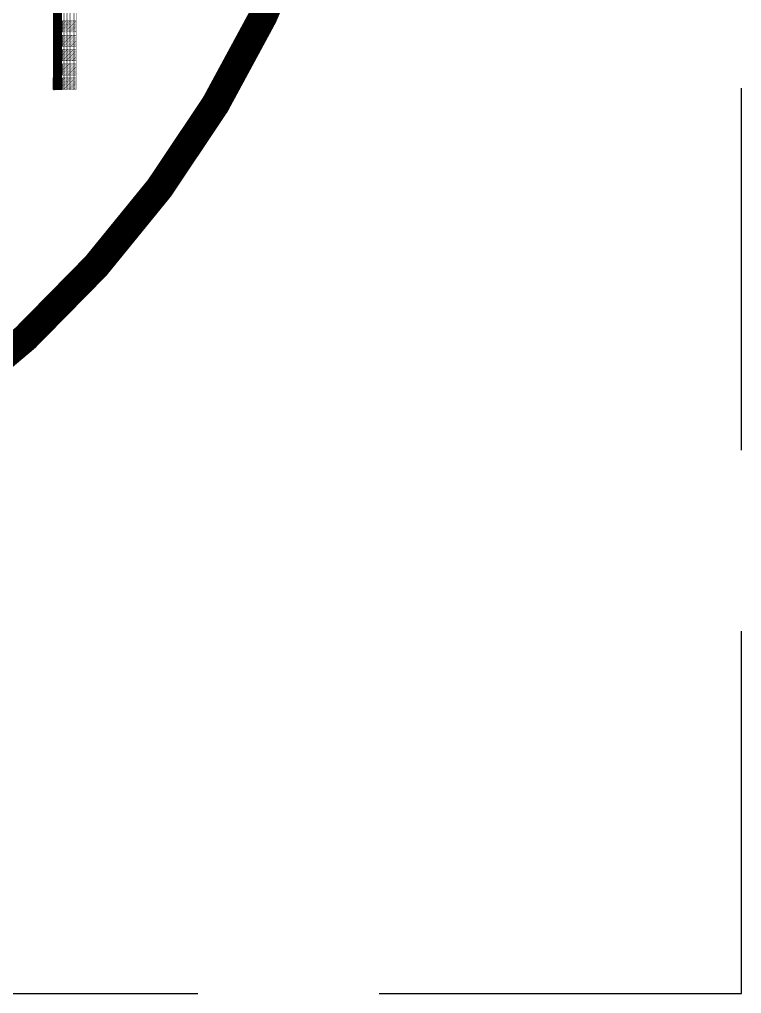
# Model space of a CAD drawing. Header units: millimetres. Extents: x -51 to 51, y -51 to 51.
# Drawn here: x 25.5 to 50.8, y -50.8 to -16.65 of the extents above; entities that cross this region are included whole.
import ezdxf

# ---------------------------------------------------------------- set-up
doc = ezdxf.new("R2010")
doc.units = ezdxf.units.MM
doc.linetypes.add('DASHED', pattern=[19.05, 12.7, -6.35])
for name, color, linetype in [('bottom_SU8', 5, 'Continuous'), ('metal', 43, 'Continuous'), ('Pt_pads', 1, 'Continuous'), ('reference', 18, 'DASHED')]:
    doc.layers.add(name, color=color, linetype=linetype)
doc.layers.add('top SU-8', color=3, linetype='Continuous', transparency=0.63)

msp = doc.modelspace()

# ---------------------------------------------------------------- linework, layer by layer
at = {"layer": 'bottom_SU8', "transparency": 33554544, "const_width": 1}
msp.add_lwpolyline([(-28.578, 24.888, 0.187667), (-37.852, -0.793, 0.186827), (-27.33, -26.113, 0.184277), (-2.859, -37.725, 0.185083), (23.009, -30.078, 0.238565), (37.759, 0.537, 0.237346), (21.83, 30.731, 0.185761), (-4.56, 37.524, 0.186578)], format="xyb", close=True, dxfattribs=at)
at = {"layer": 'bottom_SU8', "transparency": 33554544}
for points, const_width in [([(26.835, 5.93), (26.835, -19.102)], 0.3), ([(27.037, -19.096), (27.032, -3.196)], 0.01), ([(27.086, -19.096), (27.082, -3.196)], 0.01), ([(27.136, -19.096), (27.132, -3.196)], 0.01), ([(27.187, -19.096), (27.182, -3.196)], 0.01), ([(27.237, -19.096), (27.232, -3.196)], 0.01), ([(27.287, -19.096), (27.282, -3.196)], 0.01), ([(27.337, -19.096), (27.332, -3.196)], 0.01), ([(27.387, -19.096), (27.382, -3.196)], 0.01), ([(27.437, -19.096), (27.432, -3.196)], 0.01), ([(27.487, -19.096), (27.482, -3.192)], 0.01), ([(26.951, -16.831), (27.086, -16.696)], 0.01), ([(26.951, -16.881), (27.136, -16.696)], 0.01), ([(26.951, -16.931), (27.186, -16.696)], 0.01), ([(26.951, -16.981), (27.236, -16.696)], 0.01), ([(26.951, -17.031), (27.286, -16.696)], 0.01), ([(26.951, -17.081), (27.336, -16.696)], 0.01), ([(26.951, -16.696), (27.491, -16.696)], 0.01), ([(26.951, -16.781), (27.036, -16.696)], 0.01), ([(26.987, -17.096), (27.386, -16.696)], 0.01), ([(27.037, -17.096), (27.036, -16.696)], 0.01), ([(27.037, -17.096), (27.436, -16.696)], 0.01), ([(27.087, -17.096), (27.086, -16.696)], 0.01), ([(27.087, -17.096), (27.486, -16.696)], 0.01), ([(27.137, -17.096), (27.136, -16.696)], 0.01), ([(27.187, -17.096), (27.186, -16.696)], 0.01), ([(27.237, -17.096), (27.236, -16.696)], 0.01), ([(27.287, -17.096), (27.286, -16.696)], 0.01), ([(27.337, -17.096), (27.336, -16.696)], 0.01), ([(27.387, -17.096), (27.386, -16.696)], 0.01), ([(27.437, -17.096), (27.436, -16.696)], 0.01), ([(27.487, -17.096), (27.486, -16.696)], 0.01), ([(27.137, -17.096), (27.486, -16.746)], 0.01), ([(27.187, -17.096), (27.486, -16.796)], 0.01), ([(27.237, -17.096), (27.486, -16.846)], 0.01), ([(27.287, -17.096), (27.486, -16.896)], 0.01), ([(27.337, -17.096), (27.486, -16.946)], 0.01), ([(27.387, -17.096), (27.486, -16.996)], 0.01), ([(27.437, -17.096), (27.487, -17.046)], 0.01), ([(26.951, -17.096), (27.492, -17.096)], 0.01), ([(26.951, -17.331), (27.086, -17.196)], 0.01), ([(26.951, -17.381), (27.136, -17.196)], 0.01), ([(26.951, -17.431), (27.186, -17.196)], 0.01), ([(26.951, -17.481), (27.236, -17.196)], 0.01), ([(26.951, -17.531), (27.286, -17.196)], 0.01), ([(26.951, -17.581), (27.336, -17.196)], 0.01), ([(26.951, -17.196), (27.491, -17.196)], 0.01), ([(26.951, -17.281), (27.036, -17.196)], 0.01), ([(26.987, -17.596), (27.386, -17.196)], 0.01), ([(27.037, -17.596), (27.036, -17.196)], 0.01), ([(27.037, -17.596), (27.436, -17.196)], 0.01), ([(27.087, -17.596), (27.086, -17.196)], 0.01), ([(27.087, -17.596), (27.486, -17.196)], 0.01), ([(27.137, -17.596), (27.136, -17.196)], 0.01), ([(27.137, -17.596), (27.486, -17.246)], 0.01), ([(27.187, -17.596), (27.186, -17.196)], 0.01), ([(27.187, -17.596), (27.486, -17.296)], 0.01), ([(27.237, -17.596), (27.236, -17.196)], 0.01), ([(27.237, -17.596), (27.486, -17.346)], 0.01), ([(27.287, -17.596), (27.286, -17.196)], 0.01), ([(27.287, -17.596), (27.486, -17.396)], 0.01), ([(27.337, -17.596), (27.336, -17.196)], 0.01), ([(27.387, -17.596), (27.386, -17.196)], 0.01), ([(27.437, -17.596), (27.436, -17.196)], 0.01), ([(27.487, -17.596), (27.486, -17.196)], 0.01), ([(26.951, -17.596), (27.492, -17.596)], 0.01), ([(26.951, -17.831), (27.086, -17.696)], 0.01), ([(26.951, -17.881), (27.136, -17.696)], 0.01), ([(26.951, -17.931), (27.186, -17.696)], 0.01), ([(26.951, -17.981), (27.236, -17.696)], 0.01), ([(26.951, -18.031), (27.286, -17.696)], 0.01), ([(26.951, -18.081), (27.336, -17.696)], 0.01), ([(26.951, -17.696), (27.491, -17.696)], 0.01), ([(26.951, -17.781), (27.036, -17.696)], 0.01), ([(26.987, -18.096), (27.386, -17.696)], 0.01), ([(27.037, -18.096), (27.036, -17.696)], 0.01), ([(27.037, -18.096), (27.436, -17.696)], 0.01), ([(27.087, -18.096), (27.086, -17.696)], 0.01), ([(27.087, -18.096), (27.486, -17.696)], 0.01), ([(27.137, -18.096), (27.136, -17.696)], 0.01), ([(27.137, -18.096), (27.486, -17.746)], 0.01), ([(27.187, -18.096), (27.186, -17.696)], 0.01), ([(27.237, -18.096), (27.236, -17.696)], 0.01), ([(27.287, -18.096), (27.286, -17.696)], 0.01), ([(27.337, -18.096), (27.336, -17.696)], 0.01), ([(27.337, -17.596), (27.486, -17.446)], 0.01), ([(27.387, -18.096), (27.386, -17.696)], 0.01), ([(27.387, -17.596), (27.486, -17.496)], 0.01), ([(27.437, -18.096), (27.436, -17.696)], 0.01), ([(27.437, -17.596), (27.487, -17.546)], 0.01), ([(27.487, -18.096), (27.486, -17.696)], 0.01), ([(26.951, -18.096), (27.492, -18.096)], 0.01), ([(27.187, -18.096), (27.486, -17.796)], 0.01), ([(27.237, -18.096), (27.486, -17.846)], 0.01), ([(27.287, -18.096), (27.486, -17.896)], 0.01), ([(27.337, -18.096), (27.486, -17.946)], 0.01), ([(27.387, -18.096), (27.486, -17.996)], 0.01), ([(27.437, -18.096), (27.487, -18.046)], 0.01), ([(26.951, -18.331), (27.086, -18.196)], 0.01), ([(26.951, -18.381), (27.136, -18.196)], 0.01), ([(26.951, -18.431), (27.186, -18.196)], 0.01), ([(26.951, -18.481), (27.236, -18.196)], 0.01), ([(26.951, -18.531), (27.286, -18.196)], 0.01), ([(26.951, -18.581), (27.336, -18.196)], 0.01), ([(26.951, -18.196), (27.491, -18.196)], 0.01), ([(26.951, -18.281), (27.036, -18.196)], 0.01), ([(26.987, -18.596), (27.386, -18.196)], 0.01), ([(27.037, -18.596), (27.036, -18.196)], 0.01), ([(27.037, -18.596), (27.436, -18.196)], 0.01), ([(27.087, -18.596), (27.086, -18.196)], 0.01), ([(27.087, -18.596), (27.486, -18.196)], 0.01), ([(27.137, -18.596), (27.136, -18.196)], 0.01), ([(27.137, -18.596), (27.486, -18.246)], 0.01), ([(27.187, -18.596), (27.186, -18.196)], 0.01), ([(27.187, -18.596), (27.486, -18.296)], 0.01), ([(27.237, -18.596), (27.236, -18.196)], 0.01), ([(27.237, -18.596), (27.486, -18.346)], 0.01), ([(27.287, -18.596), (27.286, -18.196)], 0.01), ([(27.287, -18.596), (27.486, -18.396)], 0.01), ([(27.337, -18.596), (27.336, -18.196)], 0.01), ([(27.337, -18.596), (27.486, -18.446)], 0.01), ([(27.387, -18.596), (27.386, -18.196)], 0.01), ([(27.437, -18.596), (27.436, -18.196)], 0.01), ([(27.487, -18.596), (27.486, -18.196)], 0.01), ([(26.951, -18.596), (27.492, -18.596)], 0.01), ([(26.951, -18.831), (27.086, -18.696)], 0.01), ([(26.951, -18.881), (27.136, -18.696)], 0.01), ([(26.951, -18.931), (27.186, -18.696)], 0.01), ([(26.951, -18.981), (27.236, -18.696)], 0.01), ([(26.951, -19.031), (27.286, -18.696)], 0.01), ([(26.951, -19.081), (27.336, -18.696)], 0.01), ([(26.951, -18.696), (27.491, -18.696)], 0.01), ([(26.951, -18.781), (27.036, -18.696)], 0.01), ([(26.987, -19.096), (27.386, -18.696)], 0.01), ([(27.037, -19.096), (27.036, -18.696)], 0.01), ([(27.037, -19.096), (27.436, -18.696)], 0.01), ([(27.087, -19.096), (27.086, -18.696)], 0.01), ([(27.087, -19.096), (27.486, -18.696)], 0.01), ([(27.137, -19.096), (27.136, -18.696)], 0.01), ([(27.137, -19.096), (27.486, -18.746)], 0.01), ([(27.187, -19.096), (27.186, -18.696)], 0.01), ([(27.237, -19.096), (27.236, -18.696)], 0.01), ([(27.287, -19.096), (27.286, -18.696)], 0.01), ([(27.337, -19.096), (27.336, -18.696)], 0.01), ([(27.387, -19.096), (27.386, -18.696)], 0.01), ([(27.387, -18.596), (27.486, -18.496)], 0.01), ([(27.437, -19.096), (27.436, -18.696)], 0.01), ([(27.437, -18.596), (27.487, -18.546)], 0.01), ([(27.487, -19.096), (27.486, -18.696)], 0.01), ([(26.951, -19.096), (27.492, -19.096)], 0.01), ([(27.187, -19.096), (27.486, -18.796)], 0.01), ([(27.237, -19.096), (27.486, -18.846)], 0.01), ([(27.287, -19.096), (27.486, -18.896)], 0.01), ([(27.337, -19.096), (27.486, -18.946)], 0.01), ([(27.387, -19.096), (27.486, -18.996)], 0.01), ([(27.437, -19.096), (27.487, -19.046)], 0.01)]:
    msp.add_lwpolyline(points, dxfattribs=dict(at, const_width=const_width))
at = {"layer": 'metal', "transparency": 33554544, "const_width": 1}
msp.add_lwpolyline([(-28.578, 24.888, 0.187667), (-37.852, -0.793, 0.186827), (-27.33, -26.113, 0.184277), (-2.859, -37.725, 0.185083), (23.009, -30.078, 0.238565), (37.759, 0.537, 0.237346), (21.83, 30.731, 0.185761), (-4.56, 37.524, 0.186578)], format="xyb", close=True, dxfattribs=at)
at = {"layer": 'metal', "transparency": 33554544}
for points, const_width in [([(26.729, -17.096), (26.729, 7.055)], 0.004), ([(26.711, -18.096), (26.711, 6.456)], 0.004), ([(26.72, -17.596), (26.72, 6.458)], 0.004), ([(26.693, -19.096), (26.693, 5.889)], 0.004), ([(26.702, -18.596), (26.702, 5.894)], 0.004), ([(26.976, -16.805), (27.086, -16.696)], 0.006), ([(26.976, -16.855), (27.136, -16.696)], 0.006), ([(26.976, -16.906), (27.186, -16.696)], 0.006), ([(26.976, -16.956), (27.236, -16.696)], 0.006), ([(26.976, -17.056), (27.336, -16.696)], 0.006), ([(26.976, -16.696), (27.489, -16.696)], 0.006), ([(26.977, -17.006), (27.286, -16.696)], 0.006), ([(26.977, -16.755), (27.036, -16.696)], 0.006), ([(26.987, -17.096), (27.386, -16.696)], 0.006), ([(27.037, -17.096), (27.036, -16.696)], 0.006), ([(27.037, -17.096), (27.436, -16.696)], 0.006), ([(27.087, -17.096), (27.086, -16.696)], 0.006), ([(27.087, -17.096), (27.486, -16.696)], 0.006), ([(27.137, -17.096), (27.136, -16.696)], 0.006), ([(27.187, -17.096), (27.186, -16.696)], 0.006), ([(27.237, -17.096), (27.236, -16.696)], 0.006), ([(27.287, -17.096), (27.286, -16.696)], 0.006), ([(27.337, -17.096), (27.336, -16.696)], 0.006), ([(27.387, -17.096), (27.386, -16.696)], 0.006), ([(27.437, -17.096), (27.436, -16.696)], 0.006), ([(27.487, -17.096), (27.486, -16.696)], 0.006), ([(27.137, -17.096), (27.486, -16.746)], 0.006), ([(27.187, -17.096), (27.486, -16.796)], 0.006), ([(27.237, -17.096), (27.486, -16.846)], 0.006), ([(27.287, -17.096), (27.486, -16.896)], 0.006), ([(27.337, -17.096), (27.486, -16.946)], 0.006), ([(27.387, -17.096), (27.486, -16.996)], 0.006), ([(27.437, -17.096), (27.487, -17.046)], 0.006), ([(26.974, -17.096), (27.489, -17.096)], 0.006), ([(26.976, -17.305), (27.086, -17.196)], 0.006), ([(26.976, -17.355), (27.136, -17.196)], 0.006), ([(26.976, -17.406), (27.186, -17.196)], 0.006), ([(26.976, -17.456), (27.236, -17.196)], 0.006), ([(26.976, -17.556), (27.336, -17.196)], 0.006), ([(26.976, -17.196), (27.489, -17.196)], 0.006), ([(26.977, -17.506), (27.286, -17.196)], 0.006), ([(26.977, -17.255), (27.036, -17.196)], 0.006), ([(26.987, -17.596), (27.386, -17.196)], 0.006), ([(27.037, -17.596), (27.036, -17.196)], 0.006), ([(27.037, -17.596), (27.436, -17.196)], 0.006), ([(27.087, -17.596), (27.086, -17.196)], 0.006), ([(27.087, -17.596), (27.486, -17.196)], 0.006), ([(27.137, -17.596), (27.136, -17.196)], 0.006), ([(27.137, -17.596), (27.486, -17.246)], 0.006), ([(27.187, -17.596), (27.186, -17.196)], 0.006), ([(27.187, -17.596), (27.486, -17.296)], 0.006), ([(27.237, -17.596), (27.236, -17.196)], 0.006), ([(27.237, -17.596), (27.486, -17.346)], 0.006), ([(27.287, -17.596), (27.286, -17.196)], 0.006), ([(27.287, -17.596), (27.486, -17.396)], 0.006), ([(27.337, -17.596), (27.336, -17.196)], 0.006), ([(27.387, -17.596), (27.386, -17.196)], 0.006), ([(27.437, -17.596), (27.436, -17.196)], 0.006), ([(27.487, -17.596), (27.486, -17.196)], 0.006), ([(26.974, -17.596), (27.489, -17.596)], 0.006), ([(26.976, -17.805), (27.086, -17.696)], 0.006), ([(26.976, -17.855), (27.136, -17.696)], 0.006), ([(26.976, -17.906), (27.186, -17.696)], 0.006), ([(26.976, -17.956), (27.236, -17.696)], 0.006), ([(26.976, -18.056), (27.336, -17.696)], 0.006), ([(26.976, -17.696), (27.489, -17.696)], 0.006), ([(26.977, -18.006), (27.286, -17.696)], 0.006), ([(26.977, -17.755), (27.036, -17.696)], 0.006), ([(26.987, -18.096), (27.386, -17.696)], 0.006), ([(27.037, -18.096), (27.036, -17.696)], 0.006), ([(27.037, -18.096), (27.436, -17.696)], 0.006), ([(27.087, -18.096), (27.086, -17.696)], 0.006), ([(27.087, -18.096), (27.486, -17.696)], 0.006), ([(27.137, -18.096), (27.136, -17.696)], 0.006), ([(27.137, -18.096), (27.486, -17.746)], 0.006), ([(27.187, -18.096), (27.186, -17.696)], 0.006), ([(27.237, -18.096), (27.236, -17.696)], 0.006), ([(27.287, -18.096), (27.286, -17.696)], 0.006), ([(27.337, -18.096), (27.336, -17.696)], 0.006), ([(27.337, -17.596), (27.486, -17.446)], 0.006), ([(27.387, -18.096), (27.386, -17.696)], 0.006), ([(27.387, -17.596), (27.486, -17.496)], 0.006), ([(27.437, -18.096), (27.436, -17.696)], 0.006), ([(27.437, -17.596), (27.487, -17.546)], 0.006), ([(27.487, -18.096), (27.486, -17.696)], 0.006), ([(26.974, -18.096), (27.489, -18.096)], 0.006), ([(27.187, -18.096), (27.486, -17.796)], 0.006), ([(27.237, -18.096), (27.486, -17.846)], 0.006), ([(27.287, -18.096), (27.486, -17.896)], 0.006), ([(27.337, -18.096), (27.486, -17.946)], 0.006), ([(27.387, -18.096), (27.486, -17.996)], 0.006), ([(27.437, -18.096), (27.487, -18.046)], 0.006), ([(26.976, -18.305), (27.086, -18.196)], 0.006), ([(26.976, -18.355), (27.136, -18.196)], 0.006), ([(26.976, -18.406), (27.186, -18.196)], 0.006), ([(26.976, -18.456), (27.236, -18.196)], 0.006), ([(26.976, -18.556), (27.336, -18.196)], 0.006), ([(26.976, -18.196), (27.489, -18.196)], 0.006), ([(26.977, -18.506), (27.286, -18.196)], 0.006), ([(26.977, -18.255), (27.036, -18.196)], 0.006), ([(26.987, -18.596), (27.386, -18.196)], 0.006), ([(27.037, -18.596), (27.036, -18.196)], 0.006), ([(27.037, -18.596), (27.436, -18.196)], 0.006), ([(27.087, -18.596), (27.086, -18.196)], 0.006), ([(27.087, -18.596), (27.486, -18.196)], 0.006), ([(27.137, -18.596), (27.136, -18.196)], 0.006), ([(27.137, -18.596), (27.486, -18.246)], 0.006), ([(27.187, -18.596), (27.186, -18.196)], 0.006), ([(27.187, -18.596), (27.486, -18.296)], 0.006), ([(27.237, -18.596), (27.236, -18.196)], 0.006), ([(27.237, -18.596), (27.486, -18.346)], 0.006), ([(27.287, -18.596), (27.286, -18.196)], 0.006), ([(27.287, -18.596), (27.486, -18.396)], 0.006), ([(27.337, -18.596), (27.336, -18.196)], 0.006), ([(27.337, -18.596), (27.486, -18.446)], 0.006), ([(27.387, -18.596), (27.386, -18.196)], 0.006), ([(27.437, -18.596), (27.436, -18.196)], 0.006), ([(27.487, -18.596), (27.486, -18.196)], 0.006), ([(26.974, -18.596), (27.489, -18.596)], 0.006), ([(26.976, -18.805), (27.086, -18.696)], 0.006), ([(26.976, -18.855), (27.136, -18.696)], 0.006), ([(26.976, -18.906), (27.186, -18.696)], 0.006), ([(26.976, -18.956), (27.236, -18.696)], 0.006), ([(26.976, -19.056), (27.336, -18.696)], 0.006), ([(26.976, -18.696), (27.489, -18.696)], 0.006), ([(26.977, -19.006), (27.286, -18.696)], 0.006), ([(26.977, -18.755), (27.036, -18.696)], 0.006), ([(26.987, -19.096), (27.386, -18.696)], 0.006), ([(27.037, -19.096), (27.036, -18.696)], 0.006), ([(27.037, -19.096), (27.436, -18.696)], 0.006), ([(27.087, -19.096), (27.086, -18.696)], 0.006), ([(27.087, -19.096), (27.486, -18.696)], 0.006), ([(27.137, -19.096), (27.136, -18.696)], 0.006), ([(27.137, -19.096), (27.486, -18.746)], 0.006), ([(27.187, -19.096), (27.186, -18.696)], 0.006), ([(27.237, -19.096), (27.236, -18.696)], 0.006), ([(27.287, -19.096), (27.286, -18.696)], 0.006), ([(27.337, -19.096), (27.336, -18.696)], 0.006), ([(27.387, -19.096), (27.386, -18.696)], 0.006), ([(27.387, -18.596), (27.486, -18.496)], 0.006), ([(27.437, -19.096), (27.436, -18.696)], 0.006), ([(27.437, -18.596), (27.487, -18.546)], 0.006), ([(27.487, -19.096), (27.486, -18.696)], 0.006), ([(26.974, -19.096), (27.489, -19.096)], 0.006), ([(27.187, -19.096), (27.486, -18.796)], 0.006), ([(27.237, -19.096), (27.486, -18.846)], 0.006), ([(27.287, -19.096), (27.486, -18.896)], 0.006), ([(27.337, -19.096), (27.486, -18.946)], 0.006), ([(27.387, -19.096), (27.486, -18.996)], 0.006), ([(27.437, -19.096), (27.487, -19.046)], 0.006)]:
    msp.add_lwpolyline(points, dxfattribs=dict(at, const_width=const_width))
for points in [[(26.729, -16.696), (26.982, -16.696), (26.982, -17.096), (26.729, -17.096)], [(26.72, -17.196), (26.982, -17.196), (26.982, -17.596), (26.72, -17.596)], [(26.711, -17.696), (26.982, -17.696), (26.982, -18.096), (26.711, -18.096)], [(26.702, -18.196), (26.982, -18.196), (26.982, -18.596), (26.702, -18.596)], [(26.693, -18.696), (26.982, -18.696), (26.982, -19.096), (26.693, -19.096)]]:
    msp.add_lwpolyline(points, close=True, dxfattribs=at)
at = {"layer": 'Pt_pads', "transparency": 33554544, "const_width": 1}
msp.add_lwpolyline([(-28.578, 24.888, 0.187667), (-37.852, -0.793, 0.186827), (-27.33, -26.113, 0.184277), (-2.859, -37.725, 0.185083), (23.009, -30.078, 0.238565), (37.759, 0.537, 0.237346), (21.83, 30.731, 0.185761), (-4.56, 37.524, 0.186578)], format="xyb", close=True, dxfattribs=at)
at = {"layer": 'reference', "transparency": 33554646}
for p, q in [((50.8, -50.8), (50.8, 50.8)), ((0, -50.8), (50.8, -50.8))]:
    msp.add_line(p, q, dxfattribs=at)
at = {"layer": 'reference'}
msp.add_circle((0, 0), 38.1, dxfattribs=at)
at = {"layer": 'top SU-8', "transparency": 33554544, "const_width": 1}
msp.add_lwpolyline([(-28.578, 24.888, 0.187667), (-37.852, -0.793, 0.186827), (-27.33, -26.113, 0.184277), (-2.859, -37.725, 0.185083), (23.009, -30.078, 0.238565), (37.759, 0.537, 0.237346), (21.83, 30.731, 0.185761), (-4.56, 37.524, 0.186578)], format="xyb", close=True, dxfattribs=at)
at = {"layer": 'top SU-8', "transparency": 33554544}
msp.add_lwpolyline([(26.985, -3.169), (26.685, -3.169), (26.685, -19.102), (26.718, -19.102)], close=True, dxfattribs=at)

doc.saveas('drawing.dxf')
